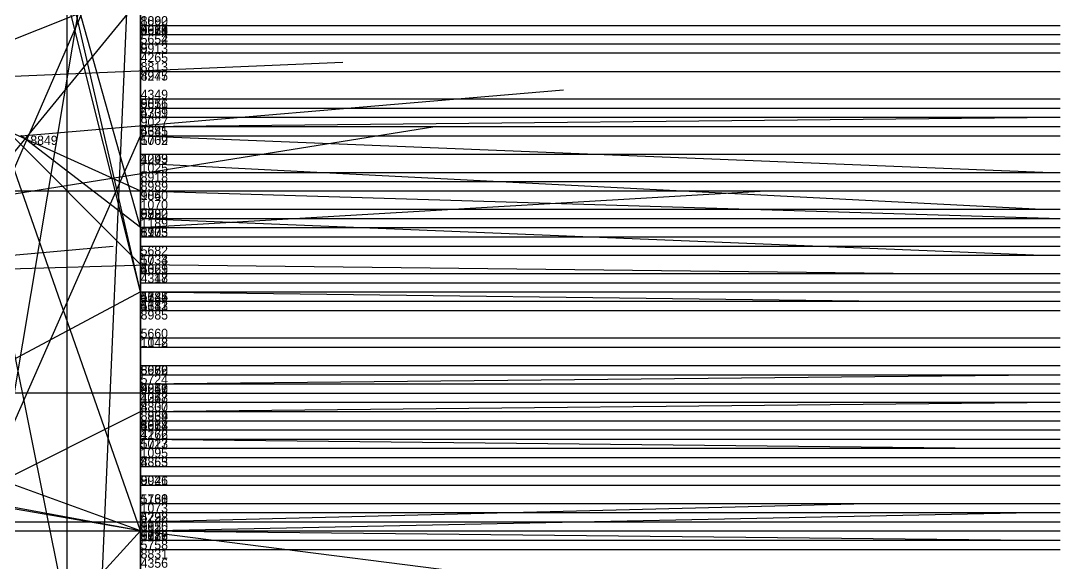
# Model space of a CAD drawing. Extents: x -0.07 to 1.1, y -0.07 to 1.1.
# Drawn here: x 0.987 to 1.1, y 0.3645 to 0.4235 of the extents above; entities that cross this region are included whole.
import ezdxf

# ---------------------------------------------------------------- set-up
doc = ezdxf.new("R2010")
doc.units = 0
for name, color, linetype in [('Clients', 3, 'CONTINUOUS'), ('Facilities', 3, 'CONTINUOUS'), ('Facilities_lines', 3, 'CONTINUOUS'), ('Min_max_boxes', 1, 'CONTINUOUS'), ('Normals', 1, 'CONTINUOUS'), ('Source_points', 5, 'CONTINUOUS'), ('Text', 3, 'CONTINUOUS')]:
    doc.layers.add(name, color=color, linetype=linetype)

msp = doc.modelspace()

# ---------------------------------------------------------------- linework, layer by layer
at = {"layer": 'Clients', "color": 5}
for p in [(1, 0.412, 0.913), (0.987, 0.411, 1), (1, 0.411, 0.075), (1, 0.408, 0.064), (1, 0.405, 0.071), (1, 0.402, 0.06), (1, 0.397, 0.015), (1, 0.392, 0.947), (1, 0.384, 0.949), (1, 0.381, 0.927), (1, 0.376, 0.093), (1, 0.369, 0.01), (1, 0.368, 0.059)]:
    msp.add_point(p, dxfattribs=at)
at = {"layer": 'Facilities', "color": 3}
for p in [(1, 0.423, 0.482), (1, 0.423, 0.697), (1, 0.423, 0.677), (1, 0.423, 0.785), (1, 0.423, 0.793), (1, 0.422, 0.738), (1, 0.422, 0.776), (1, 0.421, 0.58), (1, 0.42, 0.218), (1, 0.42, 0.273), (1, 0.42, 0.895), (1, 0.418, 0.473), (1, 0.418, 0.818), (1, 0.418, 0.908), (1, 0.415, 0.272), (1, 0.415, 0.699), (1, 0.414, 0.868), (1, 0.414, 0.816), (1, 0.413, 0.283), (1, 0.413, 0.604), (1, 0.412, 0.4), (1, 0.411, 0.713), (1, 0.411, 0.609), (1, 0.409, 0.116), (1, 0.409, 0.256), (1, 0.407, 0.861), (1, 0.406, 0.833), (1, 0.405, 0.198), (1, 0.403, 0.212), (1, 0.403, 0.528), (1, 0.403, 0.761), (1, 0.402, 0.159), (1, 0.401, 0.136), (1, 0.401, 0.999), (1, 0.4, 0.617), (1, 0.399, 0.67), (1, 0.398, 0.112), (1, 0.398, 0.69), (1, 0.396, 0.37), (1, 0.396, 0.402), (1, 0.396, 0.66), (1, 0.395, 0.332), (1, 0.394, 0.005), (1, 0.394, 0.606), (1, 0.393, 0.437), (1, 0.393, 0.471), (1, 0.393, 0.636), (1, 0.393, 0.534), (1, 0.392, 0.107), (1, 0.389, 0.223), (1, 0.389, 0.527), (1, 0.388, 0.135), (1, 0.386, 0.52), (1, 0.386, 0.827), (1, 0.386, 0.888), (1, 0.385, 0.668), (1, 0.384, 0.415), (1, 0.383, 0.197), (1, 0.383, 0.305), (1, 0.383, 0.79), (1, 0.383, 0.82), (1, 0.382, 0.364), (1, 0.382, 0.395), (1, 0.381, 0.879), (1, 0.381, 0.825), (1, 0.38, 0.727), (1, 0.379, 0.185), (1, 0.379, 0.407), (1, 0.379, 0.253), (1, 0.379, 0.468), (1, 0.379, 0.765), (1, 0.378, 0.036), (1, 0.378, 0.134), (1, 0.377, 0.637), (1, 0.376, 0.38), (1, 0.375, 0.898), (1, 0.374, 0.809), (1, 0.373, 0.86), (1, 0.371, 0.224), (1, 0.371, 0.142), (1, 0.371, 0.751), (1, 0.371, 0.516), (1, 0.37, 0.6), (1, 0.37, 0.535), (1, 0.369, 0.146), (1, 0.369, 0.475), (1, 0.368, 0.152), (1, 0.368, 0.581), (1, 0.368, 0.885), (1, 0.368, 0.996), (1, 0.368, 0.949), (1, 0.367, 0.185), (1, 0.367, 0.557), (1, 0.366, 0.802)]:
    msp.add_point(p, dxfattribs=at)
at = {"layer": 'Facilities_lines', "color": 3}
for p, q in [((1, 0.401, 0.999), (0.96, 0.543, 1)), ((1, 0.527, 0.94), (1, 0.348, 0.963)), ((1, 0.368, 0.996), (0.946, 0.522, 1)), ((1, 0.394, 0.005), (1, 0.521, 0.042)), ((1, 0.521, 0.911), (1, 0.412, 0.913)), ((1, 0.394, 0.005), (1, 0.508, 0.044)), ((0.995, 0.344), (0.964, 0.498)), ((1, 0.418, 0.908), (1, 0.497, 0.905)), ((1, 0.319, 0.938), (1, 0.496, 0.932)), ((1, 0.492, 0.988), (1, 0.258, 0.983)), ((1, 0.394, 0.005), (0.978, 0.489)), ((1, 0.368, 0.949), (1, 0.482, 0.927)), ((1, 0.394, 0.005), (1, 0.479, 0.002)), ((1, 0.472, 0.041), (1, 0.269, 0.019)), ((1, 0.472, 0.041), (1, 0.314, 0.051)), ((1, 0.465, 0.001), (0.978, 0.334)), ((1, 0.465, 0.001), (1, 0.408, 0.064)), ((1, 0.465, 0.001), (1, 0.323, 0.028)), ((1, 0.465, 0.001), (1, 0.402, 0.06)), ((0.995, 0.344), (1, 0.459, 0.035)), ((1, 0.394, 0.005), (0.987, 0.446)), ((1, 0.44, 0.005), (1, 0.369, 0.01)), ((0.956, 0.338, 1), (1, 0.439, 0.926)), ((0.938, 0.433), (1, 0.405, 0.071)), ((1, 0.401, 0.999), (1, 0.434, 0.966)), ((0.975, 0.417, 1), (1, 0.427, 0.955)), ((1, 0.427, 0.061), (1, 0.22, 0.063)), ((0.982, 0.404, 1), (1, 0.426, 0.944)), ((0.973, 0.424), (1, 0.397, 0.015)), ((0.951, 0.3), (1, 0.411, 0.075)), ((1, 0.401, 0.999), (0.987, 0.411, 1)), ((1, 0.401, 0.999), (1, 0.291, 0.977)), ((1, 0.394, 0.005), (0.953, 0.369)), ((1, 0.394, 0.005), (1, 0.368, 0.059)), ((1, 0.319, 0.938), (1, 0.392, 0.947)), ((1, 0.368, 0.949), (0.956, 0.384, 1)), ((1, 0.319, 0.938), (1, 0.384, 0.949)), ((0.942, 0.352, 1), (1, 0.381, 0.927)), ((1, 0.368, 0.949), (0.946, 0.378, 1)), ((1, 0.368, 0.949), (0.948, 0.377, 1)), ((1, 0.312, 0.088), (1, 0.376, 0.093)), ((1, 0.368, 0.996), (0.989, 0.356, 1)), ((1, 0.368, 0.949), (1, 0.358, 0.952)), ((1, 0.368, 0.949), (1, 0.226, 0.937))]:
    msp.add_line(p, q, dxfattribs=at)
at = {"layer": 'Min_max_boxes', "color": 1}
for p, q in [((1, 0.221), (1, 0.626)), ((1, 0.221, 0.015), (1, 0.626, 0.015)), ((1, 0.323), (1, 0.611)), ((1, 0.323, 0.064), (1, 0.611, 0.064)), ((0.992, 0.239), (0.992, 0.573)), ((0.992, 0.239), (0.992, 0.573)), ((1, 0.292, 0.944), (1, 0.563, 0.944)), ((1, 0.292, 1), (1, 0.563, 1)), ((1, 0.405), (1, 0.555)), ((1, 0.405, 0.077), (1, 0.555, 0.077)), ((1, 0.291, 0.966), (1, 0.543, 0.966)), ((1, 0.291, 1), (1, 0.543, 1)), ((1, 0.352, 0.927), (1, 0.531, 0.927)), ((1, 0.352, 1), (1, 0.531, 1)), ((1, 0.348, 0.932), (1, 0.531, 0.932)), ((1, 0.531, 0.932), (1, 0.348, 0.932)), ((1, 0.348, 0.963), (1, 0.531, 0.963)), ((1, 0.531, 0.963), (1, 0.348, 0.963)), ((1, 0.356, 0.996), (1, 0.522, 0.996)), ((1, 0.356, 1), (1, 0.522, 1)), ((1, 0.368), (1, 0.521)), ((1, 0.368, 0.059), (1, 0.521, 0.059)), ((1, 0.412, 0.911), (1, 0.521, 0.911)), ((1, 0.521, 0.911), (1, 0.412, 0.911)), ((1, 0.412, 0.913), (1, 0.521, 0.913)), ((1, 0.521, 0.913), (1, 0.412, 0.913)), ((1, 0.258, 0.983), (1, 0.512, 0.983)), ((1, 0.258, 1), (1, 0.512, 1)), ((1, 0.369), (1, 0.505)), ((1, 0.369, 0.01), (1, 0.505, 0.01)), ((1, 0.269), (1, 0.502)), ((1, 0.269, 0.051), (1, 0.502, 0.051)), ((1, 0.159), (1, 0.498)), ((1, 0.159, 0.035), (1, 0.498, 0.035)), ((1, 0.285, 0.955), (1, 0.498, 0.955)), ((1, 0.285, 1), (1, 0.498, 1)), ((1, 0.418, 0.905), (1, 0.497, 0.905)), ((1, 0.497, 0.905), (1, 0.418, 0.905)), ((1, 0.418, 0.908), (1, 0.497, 0.908)), ((1, 0.497, 0.908), (1, 0.418, 0.908)), ((1, 0.278, 0.932), (1, 0.496, 0.932)), ((1, 0.278, 1), (1, 0.496, 1)), ((1, 0.166), (1, 0.482)), ((1, 0.166, 0.075), (1, 0.482, 0.075)), ((1, 0.226, 0.927), (1, 0.482, 0.927)), ((1, 0.226, 1), (1, 0.482, 1)), ((1, 0.336, 0.965), (1, 0.443, 0.965)), ((1, 0.336, 1), (1, 0.443, 1)), ((1, 0.318, 0.926), (1, 0.439, 0.926)), ((1, 0.318, 1), (1, 0.439, 1)), ((1, 0.22, 0.045), (1, 0.435, 0.045)), ((1, 0.435, 0.045), (1, 0.22, 0.045)), ((1, 0.22, 0.063), (1, 0.435, 0.063)), ((1, 0.435, 0.063), (1, 0.22, 0.063)), ((1, 0.418, 0.905), (1, 0.418, 0.905)), ((1, 0.418, 0.908), (1, 0.418, 0.908)), ((1, 0.418, 0.905), (1, 0.418, 0.908)), ((1, 0.418, 0.905), (1, 0.418, 0.908)), ((1, 0.412, 0.911), (1, 0.412, 0.911)), ((1, 0.412, 0.913), (1, 0.412, 0.913)), ((1, 0.412, 0.911), (1, 0.412, 0.913)), ((1, 0.412, 0.911), (1, 0.412, 0.913)), ((0.929, 0.405), (1, 0.405)), ((0.929, 0.405, 0.077), (1, 0.405, 0.077)), ((1, 0.405), (1, 0.405, 0.077)), ((1, 0.383), (0.938, 0.383)), ((1, 0.383, 0.07), (0.938, 0.383, 0.07)), ((1, 0.149), (1, 0.383)), ((1, 0.149, 0.07), (1, 0.383, 0.07)), ((1, 0.383), (1, 0.383, 0.07)), ((1, 0.312, 0.088), (1, 0.376, 0.088)), ((1, 0.376, 0.088), (1, 0.376, 0.088)), ((1, 0.376, 0.088), (1, 0.312, 0.088)), ((1, 0.312, 0.093), (1, 0.376, 0.093)), ((1, 0.376, 0.093), (1, 0.376, 0.093)), ((1, 0.376, 0.093), (1, 0.312, 0.093)), ((1, 0.376, 0.088), (1, 0.376, 0.093)), ((1, 0.376, 0.088), (1, 0.376, 0.093)), ((0.976, 0.369), (1, 0.369)), ((0.976, 0.369, 0.01), (1, 0.369, 0.01)), ((1, 0.369), (1, 0.369, 0.01)), ((0.953, 0.368), (1, 0.368)), ((0.953, 0.368, 0.059), (1, 0.368, 0.059)), ((1, 0.368), (1, 0.368, 0.059))]:
    msp.add_line(p, q, dxfattribs=at)
at = {"layer": 'Normals', "color": 1}
for p, q in [((1, 0.423, 0.482), (1.1, 0.423, 0.482)), ((1, 0.423, 0.697), (1.1, 0.423, 0.697)), ((1, 0.423, 0.677), (1.1, 0.423, 0.677)), ((1, 0.423, 0.785), (1.1, 0.423, 0.785)), ((1, 0.423, 0.793), (1.1, 0.423, 0.793)), ((1, 0.422, 0.738), (1.1, 0.422, 0.738)), ((1, 0.422, 0.776), (1.1, 0.422, 0.776)), ((1, 0.421, 0.58), (1.1, 0.421, 0.58)), ((1, 0.42, 0.218), (1.1, 0.42, 0.218)), ((1, 0.42, 0.273), (1.1, 0.42, 0.273)), ((1, 0.42, 0.895), (1.1, 0.42, 0.895)), ((0.975, 0.417, 1), (1.022, 0.419, 1.088)), ((1, 0.418, 0.473), (1.1, 0.418, 0.473)), ((1, 0.418, 0.818), (1.1, 0.418, 0.818)), ((1, 0.418, 0.908), (1.1, 0.418, 0.909)), ((0.987, 0.411, 1), (1.046, 0.416, 1.081)), ((1, 0.415, 0.272), (1.1, 0.415, 0.272)), ((1, 0.415, 0.699), (1.1, 0.415, 0.699)), ((1, 0.414, 0.868), (1.1, 0.414, 0.868)), ((1, 0.414, 0.816), (1.1, 0.414, 0.816)), ((1, 0.413, 0.283), (1.1, 0.413, 0.283)), ((1, 0.413, 0.604), (1.1, 0.413, 0.604)), ((1, 0.412, 0.913), (1.1, 0.413, 0.917)), ((0.982, 0.404, 1), (1.032, 0.412, 1.086)), ((1, 0.412, 0.4), (1.1, 0.412, 0.4)), ((1, 0.411, 0.075), (1.099, 0.407, 0.064)), ((1, 0.411, 0.713), (1.1, 0.411, 0.713)), ((1, 0.411, 0.609), (1.1, 0.411, 0.609)), ((1, 0.409, 0.116), (1.1, 0.409, 0.116)), ((1, 0.409, 0.256), (1.1, 0.409, 0.256)), ((1, 0.408, 0.064), (1.098, 0.403, 0.046)), ((1, 0.407, 0.861), (1.1, 0.407, 0.861)), ((1, 0.406, 0.833), (1.1, 0.406, 0.833)), ((1, 0.405, 0.198), (1.1, 0.405, 0.198)), ((1, 0.405, 0.071), (1.1, 0.402, 0.062)), ((1, 0.401, 0.999), (1.068, 0.405, 1.073)), ((1, 0.403, 0.212), (1.1, 0.403, 0.212)), ((1, 0.403, 0.528), (1.1, 0.403, 0.528)), ((1, 0.403, 0.761), (1.1, 0.403, 0.761)), ((1, 0.402, 0.06), (1.098, 0.398, 0.042)), ((1, 0.402, 0.159), (1.1, 0.402, 0.159)), ((1, 0.401, 0.136), (1.1, 0.401, 0.136)), ((1, 0.4, 0.617), (1.1, 0.4, 0.617)), ((0.964, 0.396, 1), (0.997, 0.399, 1.095)), ((1, 0.399, 0.67), (1.1, 0.399, 0.67)), ((1, 0.398, 0.112), (1.1, 0.398, 0.112)), ((1, 0.398, 0.69), (1.1, 0.398, 0.69)), ((0.968, 0.396, 1), (1.002, 0.397, 1.094)), ((1, 0.397, 0.015), (1.085, 0.396, -0.038)), ((1, 0.396, 0.37), (1.1, 0.396, 0.37)), ((1, 0.396, 0.402), (1.1, 0.396, 0.402)), ((1, 0.396, 0.66), (1.1, 0.396, 0.66)), ((1, 0.395, 0.332), (1.1, 0.395, 0.332)), ((1, 0.394, 0.005), (1.081, 0.393, -0.054)), ((1, 0.394, 0.606), (1.1, 0.394, 0.606)), ((1, 0.393, 0.437), (1.1, 0.393, 0.437)), ((1, 0.393, 0.471), (1.1, 0.393, 0.471)), ((1, 0.393, 0.636), (1.1, 0.393, 0.636)), ((1, 0.393, 0.534), (1.1, 0.393, 0.534)), ((1, 0.392, 0.107), (1.1, 0.392, 0.107)), ((1, 0.392, 0.947), (1.098, 0.392, 0.967)), ((1, 0.389, 0.223), (1.1, 0.389, 0.223)), ((1, 0.389, 0.527), (1.1, 0.389, 0.527)), ((1, 0.388, 0.135), (1.1, 0.388, 0.135)), ((1, 0.386, 0.52), (1.1, 0.386, 0.52)), ((1, 0.386, 0.827), (1.1, 0.386, 0.827)), ((1, 0.386, 0.888), (1.1, 0.386, 0.888)), ((1, 0.385, 0.668), (1.1, 0.385, 0.668)), ((1, 0.384, 0.949), (1.098, 0.385, 0.971)), ((1, 0.384, 0.415), (1.1, 0.384, 0.415)), ((1, 0.383, 0.197), (1.1, 0.383, 0.197)), ((1, 0.383, 0.305), (1.1, 0.383, 0.305)), ((1, 0.383, 0.79), (1.1, 0.383, 0.79)), ((1, 0.383, 0.82), (1.1, 0.383, 0.82)), ((1, 0.382, 0.364), (1.1, 0.382, 0.364)), ((1, 0.382, 0.395), (1.1, 0.382, 0.395)), ((1, 0.381, 0.927), (1.1, 0.382, 0.937)), ((1, 0.381, 0.879), (1.1, 0.381, 0.879)), ((1, 0.381, 0.825), (1.1, 0.381, 0.825)), ((1, 0.38, 0.727), (1.1, 0.38, 0.727)), ((1, 0.379, 0.185), (1.1, 0.379, 0.185)), ((1, 0.379, 0.407), (1.1, 0.379, 0.407)), ((1, 0.379, 0.253), (1.1, 0.379, 0.253)), ((1, 0.379, 0.468), (1.1, 0.379, 0.468)), ((1, 0.379, 0.765), (1.1, 0.379, 0.765)), ((1, 0.378, 0.036), (1.092, 0.377, -0.003)), ((1, 0.378, 0.134), (1.1, 0.378, 0.134)), ((1, 0.377, 0.637), (1.1, 0.377, 0.637)), ((1, 0.376, 0.093), (1.1, 0.376, 0.092)), ((1, 0.376, 0.38), (1.1, 0.376, 0.38)), ((1, 0.375, 0.898), (1.1, 0.375, 0.898)), ((1, 0.374, 0.809), (1.1, 0.374, 0.809)), ((1, 0.373, 0.86), (1.1, 0.373, 0.86)), ((1, 0.371, 0.224), (1.1, 0.371, 0.224)), ((1, 0.369, 0.01), (1.079, 0.371, -0.052)), ((1, 0.371, 0.142), (1.1, 0.371, 0.142)), ((1, 0.371, 0.751), (1.1, 0.371, 0.751)), ((1, 0.371, 0.516), (1.1, 0.371, 0.516)), ((1, 0.37, 0.6), (1.1, 0.37, 0.6)), ((1, 0.37, 0.535), (1.1, 0.37, 0.535)), ((1, 0.368, 0.949), (1.097, 0.37, 0.973)), ((1, 0.369, 0.146), (1.1, 0.369, 0.146)), ((1, 0.369, 0.475), (1.1, 0.369, 0.475)), ((1, 0.368, 0.059), (1.097, 0.367, 0.036)), ((1, 0.368, 0.152), (1.1, 0.368, 0.152)), ((1, 0.368, 0.581), (1.1, 0.368, 0.581)), ((1, 0.368, 0.885), (1.1, 0.368, 0.885)), ((1, 0.368, 0.996), (1.071, 0.359, 1.066)), ((1, 0.367, 0.185), (1.1, 0.367, 0.185)), ((1, 0.367, 0.557), (1.1, 0.367, 0.557)), ((1, 0.366, 0.802), (1.1, 0.366, 0.802))]:
    msp.add_line(p, q, dxfattribs=at)
at = {"layer": 'Source_points', "color": 5}
for p in [(1, 0.423, 0.482), (1, 0.423, 0.697), (1, 0.423, 0.677), (1, 0.423, 0.785), (1, 0.423, 0.793), (1, 0.422, 0.738), (1, 0.422, 0.776), (1, 0.421, 0.58), (1, 0.42, 0.218), (1, 0.42, 0.273), (1, 0.42, 0.895), (1, 0.418, 0.473), (1, 0.418, 0.818), (1, 0.418, 0.908), (1, 0.415, 0.272), (1, 0.415, 0.699), (1, 0.414, 0.868), (1, 0.414, 0.816), (1, 0.413, 0.283), (1, 0.413, 0.604), (1, 0.412, 0.4), (1, 0.412, 0.913), (0.987, 0.411, 1), (1, 0.411, 0.075), (1, 0.411, 0.713), (1, 0.411, 0.609), (1, 0.409, 0.116), (1, 0.409, 0.256), (1, 0.408, 0.064), (1, 0.407, 0.861), (1, 0.406, 0.833), (1, 0.405, 0.198), (1, 0.405, 0.071), (1, 0.403, 0.212), (1, 0.403, 0.528), (1, 0.403, 0.761), (1, 0.402, 0.06), (1, 0.402, 0.159), (1, 0.401, 0.136), (1, 0.401, 0.999), (1, 0.4, 0.617), (1, 0.399, 0.67), (1, 0.398, 0.112), (1, 0.398, 0.69), (1, 0.397, 0.015), (1, 0.396, 0.37), (1, 0.396, 0.402), (1, 0.396, 0.66), (1, 0.395, 0.332), (1, 0.394, 0.005), (1, 0.394, 0.606), (1, 0.393, 0.437), (1, 0.393, 0.471), (1, 0.393, 0.636), (1, 0.393, 0.534), (1, 0.392, 0.107), (1, 0.392, 0.947), (1, 0.389, 0.223), (1, 0.389, 0.527), (1, 0.388, 0.135), (1, 0.386, 0.52), (1, 0.386, 0.827), (1, 0.386, 0.888), (1, 0.385, 0.668), (1, 0.384, 0.415), (1, 0.384, 0.949), (1, 0.383, 0.197), (1, 0.383, 0.305), (1, 0.383, 0.79), (1, 0.383, 0.82), (1, 0.382, 0.364), (1, 0.382, 0.395), (1, 0.381, 0.927), (1, 0.381, 0.879), (1, 0.381, 0.825), (1, 0.38, 0.727), (1, 0.379, 0.185), (1, 0.379, 0.407), (1, 0.379, 0.253), (1, 0.379, 0.468), (1, 0.379, 0.765), (1, 0.378, 0.036), (1, 0.378, 0.134), (1, 0.377, 0.637), (1, 0.376, 0.093), (1, 0.376, 0.38), (1, 0.375, 0.898), (1, 0.374, 0.809), (1, 0.373, 0.86), (1, 0.371, 0.224), (1, 0.371, 0.142), (1, 0.371, 0.751), (1, 0.371, 0.516), (1, 0.37, 0.6), (1, 0.37, 0.535), (1, 0.369, 0.146), (1, 0.369, 0.01), (1, 0.369, 0.475), (1, 0.368, 0.059), (1, 0.368, 0.152), (1, 0.368, 0.581), (1, 0.368, 0.885), (1, 0.368, 0.996), (1, 0.368, 0.949), (1, 0.367, 0.185), (1, 0.367, 0.557), (1, 0.366, 0.802)]:
    msp.add_point(p, dxfattribs=at)

# ---------------------------------------------------------------- texts
at = {"layer": 'Text', "color": 3}
for s, p in [('8890', (1, 0.423, 0.785)), ('1062', (1, 0.423, 0.096)), ('4321', (1, 0.422, 0.482)), ('5678', (1, 0.422, 0.697)), ('5684', (1, 0.422, 0.677)), ('8960', (1, 0.422, 0.776)), ('9019', (1, 0.422, 0.793)), ('5652', (1, 0.421, 0.738)), ('5654', (1, 0.421, 0.58)), ('991', (1, 0.42, 0.218)), ('8913', (1, 0.42, 0.895)), ('4265', (1, 0.419, 0.273)), ('8813', (1, 0.418, 0.818)), ('4277', (1, 0.417, 0.473)), ('8945', (1, 0.417, 0.908)), ('4349', (1, 0.415, 0.272)), ('5671', (1, 0.414, 0.699)), ('8856', (1, 0.414, 0.868)), ('9011', (1, 0.414, 0.816)), ('4339', (1, 0.413, 0.283)), ('5701', (1, 0.413, 0.604)), ('9027', (1, 0.412, 0.913)), ('4341', (1, 0.411, 0.4)), ('5685', (1, 0.411, 0.713)), ('8849', (0.988, 0.41, 1)), ('5702', (1, 0.41, 0.609)), ('1069', (1, 0.41, 0.075)), ('4299', (1, 0.408, 0.256)), ('1043', (1, 0.408, 0.116)), ('8918', (1, 0.406, 0.861)), ('1025', (1, 0.407, 0.064)), ('8989', (1, 0.405, 0.833)), ('984', (1, 0.404, 0.198)), ('1060', (1, 0.404, 0.071)), ('1070', (1, 0.403, 0.212)), ('5720', (1, 0.402, 0.528)), ('989', (1, 0.402, 0.06)), ('8982', (1, 0.402, 0.761)), ('1189', (1, 0.401, 0.159)), ('5703', (1, 0.4, 0.617)), ('8935', (1, 0.4, 0.999)), ('1173', (1, 0.4, 0.136)), ('5682', (1, 0.398, 0.67)), ('5733', (1, 0.397, 0.69)), ('1034', (1, 0.397, 0.112)), ('4359', (1, 0.396, 0.402)), ('5665', (1, 0.396, 0.66)), ('1021', (1, 0.396, 0.015)), ('4318', (1, 0.395, 0.332)), ('4347', (1, 0.395, 0.37)), ('4325', (1, 0.393, 0.471)), ('5687', (1, 0.393, 0.534)), ('5744', (1, 0.393, 0.606)), ('1187', (1, 0.393, 0.005)), ('4313', (1, 0.392, 0.437)), ('5681', (1, 0.392, 0.636)), ('1142', (1, 0.392, 0.107)), ('8985', (1, 0.391, 0.947)), ('5660', (1, 0.389, 0.527)), ('1042', (1, 0.388, 0.135)), ('1148', (1, 0.388, 0.223)), ('5686', (1, 0.385, 0.52)), ('8969', (1, 0.385, 0.827)), ('8972', (1, 0.385, 0.888)), ('5724', (1, 0.384, 0.668)), ('4269', (1, 0.383, 0.415)), ('8846', (1, 0.383, 0.79)), ('8851', (1, 0.383, 0.949)), ('9017', (1, 0.383, 0.82)), ('4273', (1, 0.382, 0.364)), ('4357', (1, 0.382, 0.305)), ('1048', (1, 0.382, 0.197)), ('4307', (1, 0.381, 0.395)), ('8830', (1, 0.381, 0.927)), ('8869', (1, 0.38, 0.879)), ('8934', (1, 0.38, 0.825)), ('4317', (1, 0.379, 0.468)), ('5668', (1, 0.379, 0.727)), ('8974', (1, 0.379, 0.765)), ('1083', (1, 0.379, 0.185)), ('4266', (1, 0.378, 0.407)), ('4272', (1, 0.378, 0.253)), ('1162', (1, 0.378, 0.134)), ('5713', (1, 0.377, 0.637)), ('1027', (1, 0.377, 0.036)), ('1095', (1, 0.376, 0.093)), ('4353', (1, 0.375, 0.38)), ('8865', (1, 0.375, 0.898)), ('8941', (1, 0.373, 0.86)), ('9026', (1, 0.373, 0.809)), ('5738', (1, 0.371, 0.751)), ('5760', (1, 0.371, 0.516)), ('1131', (1, 0.371, 0.142)), ('1073', (1, 0.37, 0.224)), ('4298', (1, 0.369, 0.475)), ('5723', (1, 0.369, 0.6)), ('5732', (1, 0.369, 0.535)), ('985', (1, 0.368, 0.146)), ('8920', (1, 0.368, 0.996)), ('1015', (1, 0.368, 0.152)), ('1125', (1, 0.368, 0.01)), ('5673', (1, 0.367, 0.581)), ('978', (1, 0.367, 0.059)), ('8817', (1, 0.367, 0.885)), ('8926', (1, 0.367, 0.949)), ('1139', (1, 0.367, 0.185)), ('5758', (1, 0.366, 0.557)), ('8831', (1, 0.365, 0.802)), ('4356', (1, 0.364, 0.297))]:
    msp.add_text(s, height=0.001, dxfattribs=at).set_placement(p)

doc.saveas('drawing.dxf')
